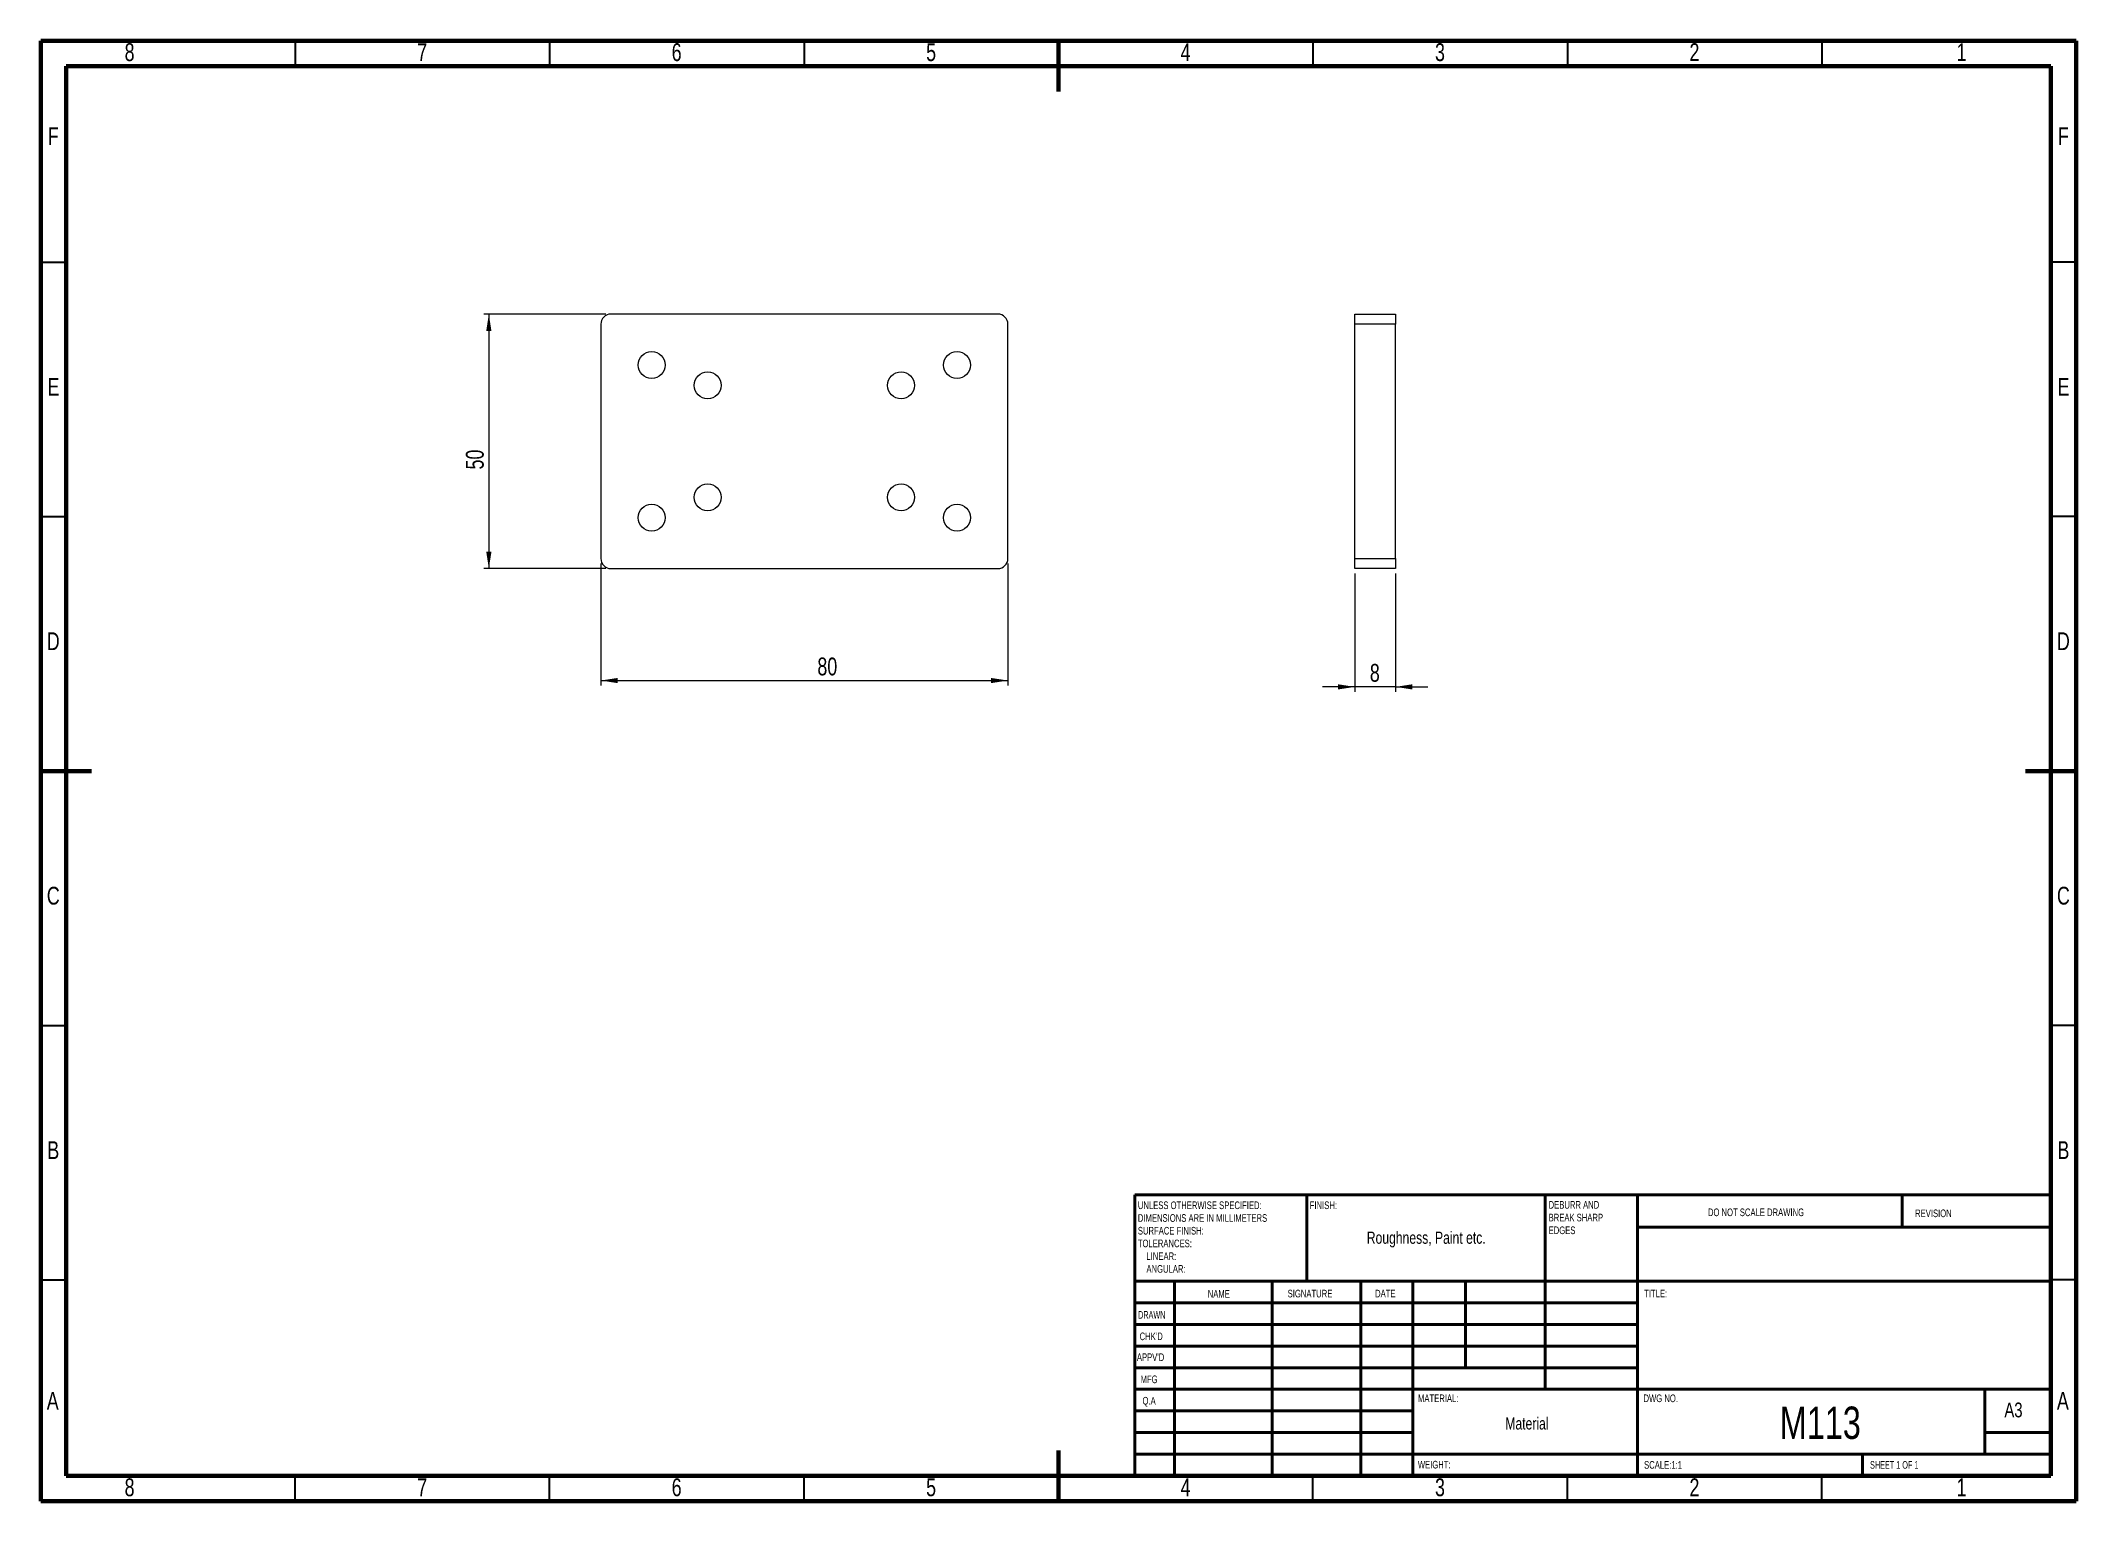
# Model space of a CAD drawing. Header units: millimetres. Extents: x 15 to 415, y 5 to 292.
import ezdxf

# ---------------------------------------------------------------- set-up
doc = ezdxf.new("R2010")
doc.units = ezdxf.units.MM
doc.styles.add('SLDTEXTSTYLE0', font='TXT', dxfattribs={"width": 0.75})
doc.styles.add('SLDTEXTSTYLE1', font='TXT', dxfattribs={"width": 0.686449})
doc.styles.add('SLDTEXTSTYLE2', font='TXT', dxfattribs={"width": 0.6875})
doc.dimstyles.new('SLDDIMSTYLE0', dxfattribs={"dimtxt": 3.5, "dimasz": 3.302, "dimexe": 0, "dimexo": 0.0625, "dimgap": 0.875, "dimtad": 1, "dimrnd": 1e-09, "dimzin": 12, "dimdsep": 46, "dimtxsty": 'SLDTEXTSTYLE0', "dimsah": 1, "dimcen": 0.09, "dimadec": 0, "dimazin": 3, "dimtfac": 1, "dimtofl": 0, "dimtmove": 0, "dimatfit": 3, "dimfxl": 0, "dimfrac": 2, "dimtolj": 1, "dimtzin": 12, "dimarcsym": 0})
doc.dimstyles.new('SLDDIMSTYLE1', dxfattribs={"dimtxt": 3.5, "dimasz": 3.302, "dimexe": 0, "dimexo": 0.0625, "dimgap": 0.875, "dimtad": 1, "dimrnd": 1e-09, "dimzin": 12, "dimdsep": 46, "dimtxsty": 'SLDTEXTSTYLE0', "dimsah": 1, "dimcen": 0.09, "dimadec": 0, "dimazin": 3, "dimtfac": 1, "dimtmove": 0, "dimatfit": 0, "dimfxl": 0, "dimfrac": 2, "dimtolj": 1, "dimtzin": 12, "dimarcsym": 0})

# ---------------------------------------------------------------- blocks, each defined once
blk = doc.blocks.new('SW_NOTE_0')
at = {"color": 0, "linetype": 'Continuous', "lineweight": 0, "char_height": 1.5, "attachment_point": 1, "style": 'SLDTEXTSTYLE0'}
for s, insert in [('UNLESS OTHERWISE SPECIFIED:', (0, 1.93)), ('SURFACE FINISH:', (0, -3.07)), ('DIMENSIONS ARE IN MILLIMETERS', (0, -0.57)), ('TOLERANCES:', (0, -5.57)), ('ANGULAR:', (1.69, -10.57)), ('LINEAR:', (1.69, -8.07))]:
    blk.add_mtext(s, dxfattribs=dict(at, insert=insert))
blk = doc.blocks.new('SW_NOTE_1')
at = {"color": 0, "linetype": 'Continuous', "lineweight": 0, "char_height": 1.5, "attachment_point": 1, "style": 'SLDTEXTSTYLE0'}
for s, insert in [('DEBURR AND', (0, 1.93)), ('BREAK SHARP', (0, -0.57)), ('EDGES', (0, -3.07))]:
    blk.add_mtext(s, dxfattribs=dict(at, insert=insert))
blk = doc.blocks.new('_D')
at = {"color": 7, "linetype": 'Continuous', "lineweight": 0}
for p, q in [((125.06, 189.28), (125.06, 165.28)), ((205.06, 189.28), (205.06, 165.28)), ((125.06, 166.28), (205.06, 166.28))]:
    blk.add_line(p, q, dxfattribs=at)
for points in [[(125.06, 166.28), (128.36, 165.77), (128.36, 166.78)], [(205.06, 166.28), (201.76, 166.78), (201.76, 165.77)]]:
    blk.add_solid(points, dxfattribs=at)
at = {"color": 7, "linetype": 'Continuous', "lineweight": 0, "insert": (167.62, 170.79), "char_height": 3.5, "attachment_point": 1, "style": 'SLDTEXTSTYLE0'}
blk.add_mtext('80', dxfattribs=at)
blk = doc.blocks.new('_D_1')
at = {"color": 7, "linetype": 'Continuous', "lineweight": 0}
for p, q in [((126.06, 238.28), (102.06, 238.28)), ((103.06, 238.28), (103.06, 188.28)), ((126.06, 188.28), (102.06, 188.28))]:
    blk.add_line(p, q, dxfattribs=at)
for points in [[(103.06, 238.28), (102.55, 234.97), (103.57, 234.97)], [(103.06, 188.28), (103.57, 191.58), (102.55, 191.58)]]:
    blk.add_solid(points, dxfattribs=at)
at = {"color": 7, "linetype": 'Continuous', "lineweight": 0, "insert": (98.55, 207.75), "char_height": 3.5, "attachment_point": 1, "rotation": 90, "style": 'SLDTEXTSTYLE0'}
blk.add_mtext('50', dxfattribs=at)
blk = doc.blocks.new('_D_2')
at = {"color": 7, "linetype": 'Continuous', "lineweight": 0}
for p, q in [((273.22, 187.28), (273.22, 164.03)), ((281.22, 187.28), (281.22, 164.03)), ((273.22, 165.03), (266.87, 165.03)), ((281.22, 165.03), (273.22, 165.03)), ((281.22, 165.03), (287.57, 165.03))]:
    blk.add_line(p, q, dxfattribs=at)
for points in [[(273.22, 165.03), (269.92, 165.54), (269.92, 164.52)], [(281.22, 165.03), (284.53, 164.52), (284.53, 165.54)]]:
    blk.add_solid(points, dxfattribs=at)
at = {"color": 7, "linetype": 'Continuous', "lineweight": 0, "insert": (276.18, 169.54), "char_height": 3.5, "attachment_point": 1, "style": 'SLDTEXTSTYLE0'}
blk.add_mtext('8', dxfattribs=at)

msp = doc.modelspace()

# ---------------------------------------------------------------- linework, layer by layer
at = {"color": 7, "linetype": 'Continuous', "lineweight": 60}
for p, q in [((15, 292), (415, 292)), ((15, 5), (15, 292)), ((215, 292), (215, 282)), ((415, 292), (415, 5)), ((20, 287), (410, 287)), ((20, 10), (20, 287)), ((410, 287), (410, 10)), ((15, 148.5), (25, 148.5)), ((415, 148.5), (405, 148.5)), ((410, 65.25), (410, 10)), ((215, 5), (215, 15)), ((410, 10), (20, 10)), ((410, 10), (222.8, 10)), ((415, 5), (15, 5))]:
    msp.add_line(p, q, dxfattribs=at)
at = {"color": 7, "linetype": 'Continuous', "lineweight": 30}
for p, q in [((65, 292), (65, 287)), ((115, 292), (115, 287)), ((165, 292), (165, 287)), ((265, 292), (265, 287)), ((315, 292), (315, 287)), ((365, 292), (365, 287)), ((15, 248.5), (20, 248.5)), ((415, 248.5), (410, 248.5)), ((15, 198.5), (20, 198.5)), ((415, 198.5), (410, 198.5)), ((15, 98.5), (20, 98.5)), ((415, 98.5), (410, 98.5)), ((15, 48.5), (20, 48.5)), ((415, 48.5), (410, 48.5)), ((65, 5), (65, 10)), ((115, 5), (115, 10)), ((165, 5), (165, 10)), ((265, 5), (265, 10)), ((315, 5), (315, 10)), ((365, 5), (365, 10))]:
    msp.add_line(p, q, dxfattribs=at)
at = {"color": 7, "linetype": 'Continuous', "lineweight": 15}
for p, q in [((125.061, 236.276), (125.061, 190.276)), ((203.061, 238.276), (127.061, 238.276)), ((205.061, 190.276), (205.061, 236.276)), ((273.225, 238.276), (281.225, 238.276)), ((273.225, 236.276), (273.225, 238.276)), ((281.225, 236.276), (273.225, 236.276)), ((273.225, 190.276), (273.225, 236.276)), ((281.225, 238.276), (281.225, 236.276)), ((281.225, 190.276), (281.225, 236.276)), ((127.061, 188.276), (203.061, 188.276)), ((273.225, 190.276), (281.225, 190.276)), ((273.225, 188.276), (273.225, 190.276)), ((281.225, 188.276), (273.225, 188.276)), ((281.225, 190.276), (281.225, 188.276))]:
    msp.add_line(p, q, dxfattribs=at)
at = {"color": 7, "linetype": 'Continuous', "lineweight": 40}
for p, q in [((230, 65.25), (410, 65.25)), ((230, 65.25), (230, 10)), ((263.8, 48.25), (263.8, 65.25)), ((310.6, 65.25), (310.6, 27)), ((328.8, 65.25), (328.8, 10)), ((380.8, 58.875), (380.8, 65.25)), ((410, 58.875), (328.8, 58.875)), ((410, 48.25), (230, 48.25)), ((237.8, 48.25), (237.8, 10)), ((256.991, 48.25), (256.991, 10)), ((274.399, 48.25), (274.399, 10)), ((284.6, 10), (284.6, 48.25)), ((295, 31.25), (295, 48.25)), ((328.8, 44), (230, 44)), ((328.8, 39.75), (230, 39.75)), ((328.8, 35.5), (230, 35.5)), ((328.8, 31.25), (230, 31.25)), ((284.6, 27), (230, 27)), ((284.6, 27), (410, 27)), ((397, 14.25), (397, 27)), ((284.6, 22.75), (230, 22.75)), ((284.6, 18.5), (230, 18.5)), ((410, 18.5), (397, 18.5)), ((230, 14.25), (410, 14.25)), ((373, 10), (373, 14.25))]:
    msp.add_line(p, q, dxfattribs=at)
at = {"color": 7, "linetype": 'Continuous', "lineweight": 15}
for centre in [(135.061, 228.276), (195.061, 228.276), (146.061, 224.276), (184.061, 224.276), (146.061, 202.276), (184.061, 202.276), (135.061, 198.276), (195.061, 198.276)]:
    msp.add_circle(centre, 2.65, dxfattribs=at)
for centre, start, end in [((127.061, 236.276), 90, 180), ((203.061, 236.276), 0, 90), ((127.061, 190.276), 180, 270), ((203.061, 190.276), 270, 0)]:
    msp.add_arc(centre, 2, start, end, dxfattribs=at)

# ---------------------------------------------------------------- block references
at = {"color": 7, "linetype": 'Continuous', "lineweight": 0}
for name, p in [('SW_NOTE_1', (311.309, 62.069)), ('SW_NOTE_0', (230.594, 61.987))]:
    msp.add_blockref(name, p, dxfattribs=at)

# ---------------------------------------------------------------- texts
for s, insert, char_height, attachment_point, style in [('8', (32.465, 291.5), 3.5, 2, 'SLDTEXTSTYLE0'), ('7', (89.965, 291.5), 3.5, 2, 'SLDTEXTSTYLE0'), ('6', (139.965, 291.5), 3.5, 2, 'SLDTEXTSTYLE0'), ('5', (189.965, 291.5), 3.5, 2, 'SLDTEXTSTYLE0'), ('4', (239.965, 291.5), 3.5, 2, 'SLDTEXTSTYLE0'), ('3', (289.965, 291.5), 3.5, 2, 'SLDTEXTSTYLE0'), ('2', (339.965, 291.5), 3.5, 2, 'SLDTEXTSTYLE0'), ('1', (392.465, 291.5), 3.5, 2, 'SLDTEXTSTYLE0'), ('F', (17.464, 275), 3.5, 2, 'SLDTEXTSTYLE0'), ('F', (412.464, 275), 3.5, 2, 'SLDTEXTSTYLE0'), ('E', (17.506, 225.75), 3.5, 2, 'SLDTEXTSTYLE0'), ('E', (412.506, 225.75), 3.5, 2, 'SLDTEXTSTYLE0'), ('D', (17.46, 175.75), 3.5, 2, 'SLDTEXTSTYLE0'), ('D', (412.46, 175.75), 3.5, 2, 'SLDTEXTSTYLE0'), ('C', (17.464, 125.75), 3.5, 2, 'SLDTEXTSTYLE0'), ('C', (412.464, 125.75), 3.5, 2, 'SLDTEXTSTYLE0'), ('B', (17.473, 75.75), 3.5, 2, 'SLDTEXTSTYLE0'), ('B', (412.473, 75.75), 3.5, 2, 'SLDTEXTSTYLE0'), ('FINISH:', (264.371, 63.919), 1.5, 1, 'SLDTEXTSTYLE0'), ('DO NOT SCALE DRAWING', (342.615, 62.533), 1.5, 1, 'SLDTEXTSTYLE0'), ('REVISION', (383.328, 62.335), 1.5, 1, 'SLDTEXTSTYLE0'), ('Roughness, Paint etc.', (287.26, 57.981), 2.38125, 2, 'SLDTEXTSTYLE0'), ('NAME', (244.322, 46.501), 1.5, 1, 'SLDTEXTSTYLE0'), ('SIGNATURE', (260.034, 46.562), 1.5, 1, 'SLDTEXTSTYLE0'), ('DATE', (277.215, 46.576), 1.5, 1, 'SLDTEXTSTYLE0'), ('TITLE:', (330.09, 46.576), 1.5, 1, 'SLDTEXTSTYLE0'), ('DRAWN', (230.643, 42.385), 1.5, 1, 'SLDTEXTSTYLE1'), ("CHK'D", (230.939, 38.162), 1.5, 1, 'SLDTEXTSTYLE0'), ("APPV'D", (230.402, 34.066), 1.5, 1, 'SLDTEXTSTYLE0'), ('MFG', (231.124, 29.716), 1.5, 1, 'SLDTEXTSTYLE0'), ('A', (17.36, 26.5), 3.5, 2, 'SLDTEXTSTYLE0'), ('Q.A', (231.509, 25.505), 1.5, 1, 'SLDTEXTSTYLE0'), ('MATERIAL:', (285.646, 25.986), 1.5, 1, 'SLDTEXTSTYLE0'), ('DWG NO.', (329.953, 25.986), 1.5, 1, 'SLDTEXTSTYLE0'), ('A3', (400.871, 24.406), 2.9104, 1, 'SLDTEXTSTYLE0'), ('A', (412.36, 26.5), 3.5, 2, 'SLDTEXTSTYLE0'), ('Material', (307.047, 21.486), 2.3813, 2, 'SLDTEXTSTYLE0'), ('M113', (364.699, 23.607), 6.35, 2, 'SLDTEXTSTYLE0'), ('WEIGHT:', (285.618, 12.949), 1.4986, 1, 'SLDTEXTSTYLE0'), ('SCALE:1:1', (330.074, 12.9), 1.5, 1, 'SLDTEXTSTYLE0'), ('SHEET 1 OF 1', (374.478, 12.9), 1.5, 1, 'SLDTEXTSTYLE2'), ('8', (32.465, 9.5), 3.5, 2, 'SLDTEXTSTYLE0'), ('7', (89.965, 9.5), 3.5, 2, 'SLDTEXTSTYLE0'), ('6', (139.965, 9.5), 3.5, 2, 'SLDTEXTSTYLE0'), ('5', (189.965, 9.5), 3.5, 2, 'SLDTEXTSTYLE0'), ('4', (239.965, 9.5), 3.5, 2, 'SLDTEXTSTYLE0'), ('3', (289.965, 9.5), 3.5, 2, 'SLDTEXTSTYLE0'), ('2', (339.965, 9.5), 3.5, 2, 'SLDTEXTSTYLE0'), ('1', (392.465, 9.5), 3.5, 2, 'SLDTEXTSTYLE0')]:
    msp.add_mtext(s, dxfattribs=dict(at, insert=insert, char_height=char_height, attachment_point=attachment_point, style=style))

# ---------------------------------------------------------------- dimensions: what is measured, and where the dimension line sits
dim = msp.add_linear_dim(base=(103.061, 188.276), p1=(127.061, 238.276), p2=(127.061, 188.276), angle=90, dimstyle='SLDDIMSTYLE0', dxfattribs=at)
dim.commit()
dim.dimension.update_dxf_attribs({"geometry": '_D_1', "text_midpoint": (103.061, 210.337), "dimtype": 160})
for base, p1, p2, dimstyle, picture, middle in [((205.061, 166.276), (125.061, 190.276), (205.061, 190.276), 'SLDDIMSTYLE0', '_D', (170.204, 166.276)), ((273.225, 165.031), (281.225, 188.276), (273.225, 188.276), 'SLDDIMSTYLE1', '_D_2', (277.47, 165.031))]:
    dim = msp.add_linear_dim(base=base, p1=p1, p2=p2, dimstyle=dimstyle, dxfattribs=at)
    dim.commit()
    dim.dimension.update_dxf_attribs({"geometry": picture, "text_midpoint": middle, "dimtype": 160})

doc.saveas('drawing.dxf')
